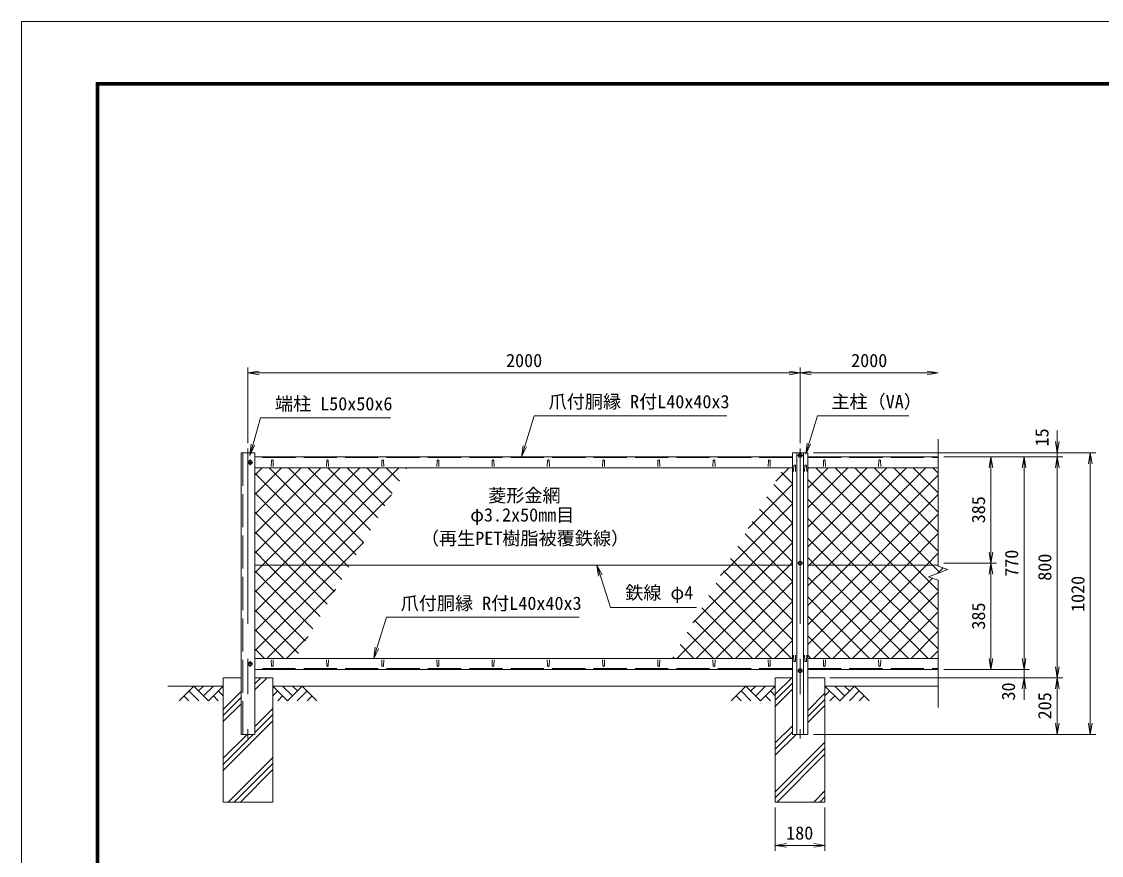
# Model space of a CAD drawing. Units: millimetres, scale not verified. Extents: x -4200 to 4200, y -2970 to 2970.
# Drawn here: x -4200 to -289, y -49 to 2970 of the extents above; entities that cross this region are included whole.
import ezdxf
from ezdxf.enums import TextEntityAlignment as Align

# ---------------------------------------------------------------- set-up
doc = ezdxf.new("R2010")
doc.units = ezdxf.units.MM
doc.header["$LTSCALE"] = 20
doc.linetypes.add('DASHED', pattern=[7.5, 6, -1.5])
doc.linetypes.add('USER1', pattern=[50.8, 31.75, -6.35, 6.35, -6.35])
for name, color, linetype, lineweight in [('0-0_D-STR1', 1, 'Continuous', 18), ('0-1_D-BMK', 2, 'USER1', 13), ('0-2_D-STR-DIM', 7, 'Continuous', 9), ('0-3_D-STR3', 3, 'Continuous', 13), ('0-4_D-BGD', 7, 'Continuous', 9), ('0-5_D-STR4', 7, 'Continuous', 9), ('0-6_D-DCR-HCH', 7, 'Continuous', 9), ('0-7_0', 7, 'Continuous', 9), ('0-9_D-STR2', 7, 'Continuous', 9), ('0-A_D-STR-TXT', 7, 'Continuous', 9), ('0-B_D-TTL', 7, 'Continuous', 9)]:
    doc.layers.add(name, color=color, linetype=linetype, lineweight=lineweight)
doc.styles.add('ＭＳ ゴシック', font='')
doc.styles.get('ＭＳ ゴシック').set_extended_font_data('MS Gothic')

# ---------------------------------------------------------------- blocks, each defined once
blk = doc.blocks.new('_Open')
at = {"layer": '0-7_0'}
blk.add_line((-20, 3.33), (0, 0), dxfattribs=at)
blk.add_lwpolyline([(-20, -3.33), (0, 0), (-20, 0)], dxfattribs=at)

msp = doc.modelspace()

# ---------------------------------------------------------------- linework, layer by layer
at = {"layer": '0-0_D-STR1'}
for p, q in [((-3404.97, 1408.92), (-3404.97, 388.92)), ((-3354.97, 1408.92), (-3404.97, 1408.92)), ((-3354.97, 388.92), (-3354.97, 1408.92)), ((-1407.97, 1408.92), (-1351.97, 1408.92)), ((-1407.97, 388.92), (-1407.97, 1408.92)), ((-1392.47, 388.92), (-1392.47, 1408.92)), ((-1367.47, 388.92), (-1367.47, 1408.92)), ((-1351.97, 388.92), (-1351.97, 1408.92)), ((-1407.97, 1393.92), (-3354.97, 1393.92)), ((-3294.97, 1380.79), (-3295.72, 1359.29)), ((-3288.97, 1380.79), (-3288.22, 1359.29)), ((-3094.97, 1380.79), (-3095.72, 1359.29)), ((-3088.97, 1380.79), (-3088.22, 1359.29)), ((-2894.97, 1380.79), (-2895.72, 1359.29)), ((-2888.97, 1380.79), (-2888.22, 1359.29)), ((-2694.97, 1380.79), (-2695.72, 1359.29)), ((-2688.97, 1380.79), (-2688.22, 1359.29)), ((-2494.97, 1380.79), (-2495.72, 1359.29)), ((-2488.97, 1380.79), (-2488.22, 1359.29)), ((-2294.97, 1380.79), (-2295.72, 1359.29)), ((-2288.97, 1380.79), (-2288.22, 1359.29)), ((-2094.97, 1380.79), (-2095.72, 1359.29)), ((-2088.97, 1380.79), (-2088.22, 1359.29)), ((-1894.97, 1380.79), (-1895.72, 1359.29)), ((-1888.97, 1380.79), (-1888.22, 1359.29)), ((-1694.97, 1380.79), (-1695.72, 1359.29)), ((-1688.97, 1380.79), (-1688.22, 1359.29)), ((-1494.97, 1380.79), (-1495.72, 1359.29)), ((-1488.97, 1380.79), (-1488.22, 1359.29)), ((-1351.97, 1393.92), (-879.97, 1393.92)), ((-1294.97, 1380.79), (-1295.72, 1359.29)), ((-1288.97, 1380.79), (-1288.22, 1359.29)), ((-1094.97, 1380.79), (-1095.72, 1359.29)), ((-1088.97, 1380.79), (-1088.22, 1359.29)), ((-3354.97, 1353.92), (-1407.97, 1353.92)), ((-1402.97, 1362.3), (-1403.72, 1340.8)), ((-1396.97, 1362.3), (-1396.22, 1340.8)), ((-1362.97, 1362.3), (-1363.72, 1340.8)), ((-1356.97, 1362.3), (-1356.22, 1340.8)), ((-879.97, 1353.92), (-1351.97, 1353.92)), ((-1402.97, 654.25), (-1403.72, 675.75)), ((-1396.97, 654.25), (-1396.22, 675.75)), ((-1362.97, 654.25), (-1363.72, 675.75)), ((-1356.97, 654.25), (-1356.22, 675.75)), ((-3354.97, 663.92), (-1407.97, 663.92)), ((-3294.97, 637.05), (-3295.72, 658.55)), ((-3288.97, 637.05), (-3288.22, 658.55)), ((-3094.97, 637.05), (-3095.72, 658.55)), ((-3088.97, 637.05), (-3088.22, 658.55)), ((-2894.97, 637.05), (-2895.72, 658.55)), ((-2888.97, 637.05), (-2888.22, 658.55)), ((-2694.97, 637.05), (-2695.72, 658.55)), ((-2688.97, 637.05), (-2688.22, 658.55)), ((-2494.97, 637.05), (-2495.72, 658.55)), ((-2488.97, 637.05), (-2488.22, 658.55)), ((-2294.97, 637.05), (-2295.72, 658.55)), ((-2288.97, 637.05), (-2288.22, 658.55)), ((-2094.97, 637.05), (-2095.72, 658.55)), ((-2088.97, 637.05), (-2088.22, 658.55)), ((-1894.97, 637.05), (-1895.72, 658.55)), ((-1888.97, 637.05), (-1888.22, 658.55)), ((-1694.97, 637.05), (-1695.72, 658.55)), ((-1688.97, 637.05), (-1688.22, 658.55)), ((-1494.97, 637.05), (-1495.72, 658.55)), ((-1488.97, 637.05), (-1488.22, 658.55)), ((-879.97, 663.92), (-1351.97, 663.92)), ((-1294.97, 637.05), (-1295.72, 658.55)), ((-1288.97, 637.05), (-1288.22, 658.55)), ((-1094.97, 637.05), (-1095.72, 658.55)), ((-1088.97, 637.05), (-1088.22, 658.55)), ((-1407.97, 623.92), (-3354.97, 623.92)), ((-1351.97, 623.92), (-879.97, 623.92)), ((-3404.97, 388.92), (-3354.97, 388.92)), ((-1407.97, 388.92), (-1351.97, 388.92))]:
    msp.add_line(p, q, dxfattribs=at)
at = {"layer": '0-0_D-STR1', "linetype": 'DASHED'}
for p, q in [((-3398.97, 1408.92), (-3398.97, 388.92)), ((-1407.97, 1390.92), (-3354.97, 1390.92)), ((-1351.97, 1390.92), (-879.97, 1390.92)), ((-1407.97, 626.92), (-3354.97, 626.92)), ((-1351.97, 626.92), (-879.97, 626.92))]:
    msp.add_line(p, q, dxfattribs=at)
at = {"layer": '0-0_D-STR1'}
for centre, start, end in [((-3291.97, 1379.54), 22.61986, 157.38014), ((-3091.97, 1379.54), 22.61986, 157.38014), ((-2891.97, 1379.54), 22.61986, 157.38014), ((-2691.97, 1379.54), 22.61986, 157.38014), ((-2491.97, 1379.54), 22.61986, 157.38014), ((-2291.97, 1379.54), 22.61986, 157.38014), ((-2091.97, 1379.54), 22.61986, 157.38014), ((-1891.97, 1379.54), 22.61986, 157.38014), ((-1691.97, 1379.54), 22.61986, 157.38014), ((-1491.97, 1379.54), 22.61986, 157.38014), ((-1291.97, 1379.54), 22.61986, 157.38014), ((-1091.97, 1379.54), 22.61986, 157.38014), ((-1399.97, 1361.05), 22.61986, 157.38014), ((-1359.97, 1361.05), 22.61986, 157.38014), ((-3291.97, 638.3), 202.61986, 337.38014), ((-3091.97, 638.3), 202.61986, 337.38014), ((-2891.97, 638.3), 202.61986, 337.38014), ((-2691.97, 638.3), 202.61986, 337.38014), ((-2491.97, 638.3), 202.61986, 337.38014), ((-2291.97, 638.3), 202.61986, 337.38014), ((-2091.97, 638.3), 202.61986, 337.38014), ((-1891.97, 638.3), 202.61986, 337.38014), ((-1691.97, 638.3), 202.61986, 337.38014), ((-1491.97, 638.3), 202.61986, 337.38014), ((-1399.97, 655.5), 202.61986, 337.38014), ((-1359.97, 655.5), 202.61986, 337.38014), ((-1291.97, 638.3), 202.61986, 337.38014), ((-1091.97, 638.3), 202.61986, 337.38014)]:
    msp.add_arc(centre, 3.25, start, end, dxfattribs=at)
at = {"layer": '0-1_D-BMK'}
for p, q in [((-3379.97, 1423.92), (-3379.97, 373.92)), ((-1379.97, 1423.92), (-1379.97, 373.92)), ((-3361.97, 1373.92), (-3381.97, 1373.92)), ((-3371.97, 1383.92), (-3371.97, 1363.92)), ((-1369.97, 1398.42), (-1389.97, 1398.42)), ((-1369.97, 1008.92), (-1389.97, 1008.92)), ((-3361.97, 643.92), (-3381.97, 643.92)), ((-3371.97, 653.92), (-3371.97, 633.92)), ((-1369.97, 619.42), (-1389.97, 619.42))]:
    msp.add_line(p, q, dxfattribs=at)
at = {"layer": '0-2_D-STR-DIM'}
for p, q in [((-3379.97, 1443.92), (-3379.97, 1717.7)), ((-3339.97, 1697.7), (-1419.97, 1697.7)), ((-1379.97, 1443.92), (-1379.97, 1717.7)), ((-1379.97, 1443.92), (-1379.97, 1717.7)), ((-1339.97, 1697.7), (-919.97, 1697.7)), ((-448.93, 1448.92), (-448.93, 1488.92)), ((-879.97, 1458.37), (-879.97, 998.14)), ((-1331.97, 1408.92), (-428.93, 1408.92)), ((-1331.97, 1408.92), (-308.93, 1408.92)), ((-448.93, 1393.92), (-448.93, 1408.92)), ((-859.97, 1393.92), (-668.93, 1393.92)), ((-859.97, 1393.92), (-548.93, 1393.92)), ((-859.97, 1393.92), (-428.93, 1393.92)), ((-859.97, 1393.92), (-428.93, 1393.92)), ((-688.93, 1048.92), (-688.93, 1353.92)), ((-568.93, 1353.92), (-568.93, 663.92)), ((-448.93, 1353.92), (-448.93, 633.92)), ((-448.93, 1353.92), (-448.93, 1313.92)), ((-328.93, 428.92), (-328.93, 1368.92)), ((-915.21, 959.67), (-844.74, 985.32)), ((-844.74, 985.32), (-879.97, 998.14)), ((-859.97, 1008.92), (-668.93, 1008.92)), ((-859.97, 1008.92), (-668.93, 1008.92)), ((-879.97, 946.84), (-915.21, 959.67)), ((-879.97, 946.84), (-879.97, 486.61)), ((-688.93, 663.92), (-688.93, 968.92)), ((-568.93, 663.92), (-568.93, 703.92)), ((-1272.2, 593.92), (-428.93, 593.92)), ((-1269.97, 593.92), (-548.93, 593.92)), ((-1269.97, 593.92), (-428.93, 593.92)), ((-859.97, 623.92), (-668.93, 623.92)), ((-859.97, 623.92), (-548.93, 623.92)), ((-859.97, 623.92), (-548.93, 623.92)), ((-568.93, 623.92), (-568.93, 593.92)), ((-568.93, 553.92), (-568.93, 513.92)), ((-448.93, 553.92), (-448.93, 428.92)), ((-1331.97, 388.92), (-428.93, 388.92)), ((-1331.97, 388.92), (-308.93, 388.92)), ((-1469.97, 123.92), (-1469.97, -33.4)), ((-1289.97, 123.92), (-1289.97, -33.4)), ((-1429.97, -13.4), (-1329.97, -13.4))]:
    msp.add_line(p, q, dxfattribs=at)
at = {"layer": '0-3_D-STR3'}
for p, q in [((-1379.97, 1405.92), (-1386.47, 1402.17)), ((-1386.47, 1402.17), (-1386.47, 1394.66)), ((-1386.47, 1394.66), (-1379.97, 1390.91)), ((-1373.47, 1402.17), (-1379.97, 1405.92)), ((-1379.97, 1390.91), (-1373.47, 1394.66)), ((-1373.47, 1394.66), (-1373.47, 1402.17)), ((-1407.97, 1002.17), (-3354.97, 1002.17)), ((-879.97, 1002.17), (-1351.97, 1002.17))]:
    msp.add_line(p, q, dxfattribs=at)
for points in [[(-3365.47, 1377.67), (-3371.97, 1381.42), (-3378.47, 1377.67), (-3378.47, 1370.16), (-3371.97, 1366.41), (-3365.47, 1370.16)], [(-1373.47, 1012.67), (-1379.97, 1016.42), (-1386.47, 1012.67), (-1386.47, 1005.16), (-1379.97, 1001.41), (-1373.47, 1005.16)], [(-3365.47, 647.67), (-3371.97, 651.42), (-3378.47, 647.67), (-3378.47, 640.16), (-3371.97, 636.41), (-3365.47, 640.16)], [(-1373.47, 615.66), (-1379.97, 611.91), (-1386.47, 615.66), (-1386.47, 623.17), (-1379.97, 626.92), (-1373.47, 623.17)]]:
    msp.add_lwpolyline(points, close=True, dxfattribs=at)
for centre in [(-3371.97, 1373.92), (-1379.97, 1398.42), (-1379.97, 1008.92), (-3371.97, 643.92), (-1379.97, 619.42)]:
    msp.add_circle(centre, 6.25, dxfattribs=at)
at = {"layer": '0-4_D-BGD'}
for p, q in [((-3469.97, 563.92), (-3669.97, 563.92)), ((-1469.97, 563.92), (-3289.97, 563.92)), ((-1289.97, 563.92), (-879.97, 563.92))]:
    msp.add_line(p, q, dxfattribs=at)
at = {"layer": '0-5_D-STR4'}
for p, q in [((-3469.97, 593.92), (-3469.97, 143.92)), ((-3404.97, 593.92), (-3469.97, 593.92)), ((-3289.97, 593.92), (-3354.97, 593.92)), ((-3289.97, 593.92), (-3289.97, 143.92)), ((-1469.97, 593.92), (-1469.97, 143.92)), ((-1407.97, 593.92), (-1469.97, 593.92)), ((-1289.97, 593.92), (-1351.97, 593.92)), ((-1289.97, 593.92), (-1289.97, 143.92)), ((-3289.97, 143.92), (-3469.97, 143.92)), ((-1289.97, 143.92), (-1469.97, 143.92))]:
    msp.add_line(p, q, dxfattribs=at)
at = {"layer": '0-6_D-DCR-HCH'}
for p, q in [((-3354.97, 549.9), (-3310.96, 593.92)), ((-3354.97, 572), (-3333.05, 593.92)), ((-1469.97, 534.55), (-1410.61, 593.92)), ((-3576.4, 563.92), (-3629.61, 510.71)), ((-3576.4, 563.92), (-3523.19, 510.71)), ((-3558.66, 546.18), (-3540.92, 563.92)), ((-3540.92, 528.44), (-3505.45, 563.92)), ((-3523.19, 510.71), (-3469.97, 563.92)), ((-3236.76, 510.71), (-3289.97, 563.92)), ((-3219.03, 528.44), (-3254.5, 563.92)), ((-3183.55, 563.92), (-3236.76, 510.71)), ((-3201.2, 546.09), (-3219.03, 563.92)), ((-3183.55, 563.92), (-3130.34, 510.71)), ((-1576.4, 563.92), (-1629.61, 510.71)), ((-1576.4, 563.92), (-1523.19, 510.71)), ((-1558.66, 546.18), (-1540.92, 563.92)), ((-1540.92, 528.44), (-1505.45, 563.92)), ((-1523.19, 510.71), (-1469.97, 563.92)), ((-1469.97, 512.45), (-1407.97, 574.45)), ((-1469.97, 490.36), (-1407.97, 552.36)), ((-1236.76, 510.71), (-1289.97, 563.92)), ((-1219.03, 528.44), (-1254.5, 563.92)), ((-1183.55, 563.92), (-1236.76, 510.71)), ((-1201.2, 546.09), (-1219.03, 563.92)), ((-1183.55, 563.92), (-1130.34, 510.71)), ((-3611.87, 528.44), (-3594.05, 510.71)), ((-3594.14, 546.18), (-3558.5, 510.71)), ((-3505.45, 528.44), (-3487.63, 510.71)), ((-3487.71, 546.18), (-3469.97, 528.52)), ((-3469.97, 479.09), (-3404.97, 544.09)), ((-3469.97, 457), (-3404.97, 522)), ((-3272.24, 546.18), (-3289.97, 528.52)), ((-3254.5, 528.44), (-3272.32, 510.71)), ((-3165.81, 546.18), (-3201.45, 510.71)), ((-3148.08, 528.44), (-3165.89, 510.71)), ((-1611.87, 528.44), (-1594.05, 510.71)), ((-1594.14, 546.18), (-1558.5, 510.71)), ((-1505.45, 528.44), (-1487.63, 510.71)), ((-1487.71, 546.18), (-1469.97, 528.52)), ((-1351.97, 475.77), (-1289.97, 537.77)), ((-1351.97, 453.68), (-1289.97, 515.68)), ((-1272.24, 546.18), (-1289.97, 528.52)), ((-1254.5, 528.44), (-1272.32, 510.71)), ((-1165.81, 546.18), (-1201.45, 510.71)), ((-1148.08, 528.44), (-1165.89, 510.71)), ((-3469.97, 434.9), (-3404.97, 499.9)), ((-3354.97, 417.32), (-3289.97, 482.32)), ((-1351.97, 431.58), (-1289.97, 493.58)), ((-3469.97, 258.12), (-3289.97, 438.12)), ((-3354.97, 395.22), (-3289.97, 460.22)), ((-1469.97, 357.77), (-1407.97, 419.77)), ((-1469.97, 335.68), (-1407.97, 397.68)), ((-3469.97, 280.22), (-3361.28, 388.92)), ((-3469.97, 302.32), (-3383.37, 388.92)), ((-1469.97, 313.58), (-1394.64, 388.92)), ((-1469.97, 181), (-1289.97, 361)), ((-1469.97, 158.9), (-1289.97, 338.9)), ((-1462.86, 143.92), (-1289.97, 316.8)), ((-3451.6, 143.92), (-3289.97, 305.54)), ((-3429.5, 143.92), (-3289.97, 283.44)), ((-3407.4, 143.92), (-3289.97, 261.35)), ((-1330.28, 143.92), (-1289.97, 184.22)), ((-1308.18, 143.92), (-1289.97, 162.12))]:
    msp.add_line(p, q, dxfattribs=at)
at = {"layer": '0-9_D-STR2'}
for p, q in [((-3354.97, 1327.72), (-3328.77, 1353.92)), ((-3354.97, 1257.01), (-3258.06, 1353.92)), ((-3354.97, 1186.3), (-3187.35, 1353.92)), ((-3354.97, 1115.58), (-3116.64, 1353.92)), ((-3354.97, 1044.87), (-3045.93, 1353.92)), ((-3022.42, 1002.17), (-3354.97, 1334.72)), ((-3326.97, 1002.17), (-2975.22, 1353.92)), ((-2988.27, 1038.73), (-3303.46, 1353.92)), ((-3256.26, 1002.17), (-2904.51, 1353.92)), ((-2962.14, 1083.31), (-3232.75, 1353.92)), ((-3185.55, 1002.17), (-2833.8, 1353.92)), ((-2936, 1127.88), (-3162.04, 1353.92)), ((-2909.86, 1172.45), (-3091.33, 1353.92)), ((-2883.72, 1217.02), (-3020.62, 1353.92)), ((-2857.59, 1261.6), (-2949.91, 1353.92)), ((-2831.45, 1306.17), (-2879.2, 1353.92)), ((-2805.31, 1350.74), (-2808.48, 1353.92)), ((-1467.62, 1305.89), (-1419.59, 1353.92)), ((-1407.97, 1296.91), (-1448.89, 1337.82)), ((-1351.97, 1350.82), (-1348.88, 1353.92)), ((-1351.97, 1280.11), (-1278.16, 1353.92)), ((-1351.97, 1209.4), (-1207.45, 1353.92)), ((-1351.97, 1138.69), (-1136.74, 1353.92)), ((-1351.97, 1067.97), (-1066.03, 1353.92)), ((-1347.07, 1002.17), (-995.32, 1353.92)), ((-1276.36, 1002.17), (-924.61, 1353.92)), ((-879.97, 1051.75), (-1182.14, 1353.92)), ((-879.97, 1122.46), (-1111.43, 1353.92)), ((-879.97, 1193.17), (-1040.72, 1353.92)), ((-879.97, 1263.88), (-970.01, 1353.92)), ((-879.97, 1334.6), (-899.3, 1353.92)), ((-1567.87, 1134.92), (-1407.97, 1294.82)), ((-1407.97, 1226.2), (-1475.03, 1293.25)), ((-1042.52, 1002.17), (-1351.97, 1311.62)), ((-1205.65, 1002.17), (-879.97, 1327.84)), ((-3093.13, 1002.17), (-3354.97, 1264.01)), ((-3114.84, 1002.17), (-2860.68, 1256.33)), ((-1134.94, 1002.17), (-879.97, 1257.13)), ((-1629.91, 1002.17), (-1407.97, 1224.11)), ((-1407.97, 1155.49), (-1501.16, 1248.68)), ((-1113.23, 1002.17), (-1351.97, 1240.91)), ((-3163.84, 1002.17), (-3354.97, 1193.3)), ((-1407.97, 1084.78), (-1527.3, 1204.1)), ((-1064.23, 1002.17), (-879.97, 1186.42)), ((-1559.2, 1002.17), (-1407.97, 1153.4)), ((-1407.97, 1014.07), (-1553.44, 1159.53)), ((-1183.94, 1002.17), (-1351.97, 1170.2)), ((-3234.55, 1002.17), (-3354.97, 1122.59)), ((-1466.78, 1002.17), (-1579.58, 1114.96)), ((-1254.65, 1002.17), (-1351.97, 1099.49)), ((-993.52, 1002.17), (-879.97, 1115.71)), ((-3044.13, 1002.17), (-2960.93, 1085.37)), ((-1537.5, 1002.17), (-1605.71, 1070.39)), ((-1488.49, 1002.17), (-1407.97, 1082.69)), ((-3305.26, 1002.17), (-3354.97, 1051.88)), ((-1608.21, 1002.17), (-1631.85, 1025.81)), ((-1325.36, 1002.17), (-1351.97, 1028.78)), ((-922.81, 1002.17), (-879.97, 1045)), ((-3354.97, 974.16), (-3326.97, 1002.17)), ((-3354.97, 903.45), (-3256.26, 1002.17)), ((-3354.97, 832.74), (-3185.55, 1002.17)), ((-3354.97, 762.03), (-3114.84, 1002.17)), ((-3354.97, 691.32), (-3044.13, 1002.17)), ((-3145.1, 771.29), (-3354.97, 981.17)), ((-3118.96, 815.87), (-3305.26, 1002.17)), ((-3092.82, 860.44), (-3234.55, 1002.17)), ((-3066.69, 905.01), (-3163.84, 1002.17)), ((-3040.55, 949.59), (-3093.13, 1002.17)), ((-3014.41, 994.16), (-3022.42, 1002.17)), ((-1826.74, 663.92), (-1488.49, 1002.17)), ((-1768.37, 793), (-1559.2, 1002.17)), ((-1756.03, 663.92), (-1417.78, 1002.17)), ((-1668.12, 963.96), (-1629.91, 1002.17)), ((-1407.97, 731.22), (-1657.99, 981.24)), ((-1407.97, 801.94), (-1608.21, 1002.17)), ((-1407.97, 872.65), (-1537.5, 1002.17)), ((-1407.97, 943.36), (-1466.78, 1002.17)), ((-1417.78, 1002.17), (-1407.97, 1011.97)), ((-1351.97, 997.26), (-1347.07, 1002.17)), ((-1351.97, 926.55), (-1276.36, 1002.17)), ((-1351.97, 855.84), (-1205.65, 1002.17)), ((-1351.97, 785.13), (-1134.94, 1002.17)), ((-1351.97, 714.42), (-1064.23, 1002.17)), ((-1331.77, 663.92), (-993.52, 1002.17)), ((-987.11, 663.92), (-1325.36, 1002.17)), ((-1261.06, 663.92), (-922.81, 1002.17)), ((-916.4, 663.92), (-1254.65, 1002.17)), ((-879.97, 698.2), (-1183.94, 1002.17)), ((-879.97, 768.91), (-1113.23, 1002.17)), ((-879.97, 839.62), (-1042.52, 1002.17)), ((-882.8, 971.46), (-862.49, 991.78)), ((-1685.32, 663.92), (-1407.97, 941.26)), ((-1057.82, 663.92), (-1351.97, 958.07)), ((-1190.35, 663.92), (-900.1, 954.16)), ((-3171.24, 726.72), (-3354.97, 910.46)), ((-3311.67, 663.92), (-3061.18, 914.41)), ((-1411.38, 663.92), (-1684.13, 936.67)), ((-1119.64, 663.92), (-879.97, 903.58)), ((-1482.09, 663.92), (-1710.26, 892.09)), ((-1614.61, 663.92), (-1407.97, 870.55)), ((-1128.53, 663.92), (-1351.97, 887.36)), ((-3197.37, 682.15), (-3354.97, 839.75)), ((-1552.8, 663.92), (-1736.4, 847.52)), ((-1048.93, 663.92), (-879.97, 832.87)), ((-1623.51, 663.92), (-1762.54, 802.95)), ((-1543.9, 663.92), (-1407.97, 799.84)), ((-1199.25, 663.92), (-1351.97, 816.65)), ((-3249.86, 663.92), (-3354.97, 769.04)), ((-3240.96, 663.92), (-3161.43, 743.44)), ((-1694.22, 663.92), (-1788.68, 758.37)), ((-1269.96, 663.92), (-1351.97, 745.94)), ((-978.21, 663.92), (-879.97, 762.16)), ((-1764.93, 663.92), (-1814.81, 713.8)), ((-1473.19, 663.92), (-1407.97, 729.13)), ((-3320.57, 663.92), (-3354.97, 698.33)), ((-1835.64, 663.92), (-1840.95, 669.23)), ((-1340.67, 663.92), (-1351.97, 675.22)), ((-907.5, 663.92), (-879.97, 691.45))]:
    msp.add_line(p, q, dxfattribs=at)
for points in [[(-879.97, 910.33), (-971.81, 1002.17), (-1323.56, 1353.92)], [(-873.71, 974.77), (-901.1, 1002.17), (-1252.85, 1353.92)]]:
    msp.add_lwpolyline(points, dxfattribs=at)
at = {"layer": '0-A_D-STR-TXT'}
for points in [[(-2863.62, 1535.21), (-3334.6, 1535.21), (-3372.68, 1400.94)], [(-1645.07, 1542.79), (-2342.95, 1542.79), (-2388.31, 1395.83)], [(-986.26, 1542.8), (-1317.64, 1542.8), (-1359.33, 1405.13)], [(-1755.92, 848.54), (-2067.25, 848.54), (-2115.34, 1000.26)], [(-2180.85, 812.79), (-2878.73, 812.79), (-2924.09, 665.83)]]:
    msp.add_lwpolyline(points, dxfattribs=at)
at = {"layer": '0-B_D-TTL', "color": 2, "lineweight": 18}
msp.add_lwpolyline([(-4200, 2970), (4200, 2970), (4200, -2970), (-4200, -2970)], close=True, dxfattribs=at)
at = {"layer": '0-B_D-TTL'}
for points in [[(-3930, 2750), (3930, 2750), (3930, -2750), (-3930, -2750)], [(-3927.5, 2747.5), (3927.5, 2747.5), (3927.5, -2747.5), (-3927.5, -2747.5)], [(-3925, 2745), (3925, 2745), (3925, -2745), (-3925, -2745)], [(-3922.5, 2742.5), (3922.5, 2742.5), (3922.5, -2742.5), (-3922.5, -2742.5)], [(-3920, 2740), (3920, 2740), (3920, -2740), (-3920, -2740)]]:
    msp.add_lwpolyline(points, close=True, dxfattribs=at)

# ---------------------------------------------------------------- block references
at = {"layer": '0-2_D-STR-DIM', "xscale": 2, "yscale": 2}
for p, rotation in [((-3379.97, 1697.7), 180), ((-1379.97, 1697.7), 180), ((-448.93, 1408.92), 270), ((-328.93, 1408.92), 90), ((-688.93, 1393.92), 90), ((-568.93, 1393.92), 90), ((-448.93, 1393.92), 90), ((-448.93, 1393.92), 90), ((-688.93, 1008.92), 270), ((-688.93, 1008.92), 90), ((-688.93, 623.92), 270), ((-568.93, 623.92), 270), ((-568.93, 623.92), 270), ((-448.93, 593.92), 270), ((-568.93, 593.92), 90), ((-448.93, 593.92), 90), ((-448.93, 388.92), 270), ((-328.93, 388.92), 270), ((-1469.97, -13.4), 180)]:
    msp.add_blockref('_Open', p, dxfattribs=dict(at, rotation=rotation))
for p in [(-1379.97, 1697.7), (-879.97, 1697.7), (-1289.97, -13.4)]:
    msp.add_blockref('_Open', p, dxfattribs=at)
at = {"layer": '0-A_D-STR-TXT', "xscale": 2, "yscale": 2}
for p, rotation in [((-3373.23, 1399.01), 254.16392), ((-2388.9, 1393.92), 252.84683), ((-1359.91, 1403.22), 253.14944), ((-2115.95, 1002.17), 107.58773), ((-2924.68, 663.92), 252.84683)]:
    msp.add_blockref('_Open', p, dxfattribs=dict(at, rotation=rotation))

# ---------------------------------------------------------------- texts
at = {"layer": '0-2_D-STR-DIM', "style": 'ＭＳ ゴシック'}
for s, p in [('2000', (-2445.22, 1704.45)), ('2000', (-1195.22, 1704.45)), ('180', (-1430.62, -6.65))]:
    msp.add_text(s, height=48.09, dxfattribs=at).set_placement(p, align=Align.BOTTOM_LEFT)
for s, p in [('15', (-465.87, 1431.75)), ('385', (-695.68, 1153.19)), ('770', (-575.68, 959.42)), ('800', (-455.68, 945.04)), ('1020', (-335.68, 832.02)), ('385', (-695.68, 768.19)), ('30', (-587.19, 511.5)), ('205', (-455.68, 443.07))]:
    msp.add_text(s, height=48.09, rotation=90, dxfattribs=at).set_placement(p, align=Align.BOTTOM_LEFT)
at = {"layer": '0-A_D-STR-TXT', "style": 'ＭＳ ゴシック'}
for s, p in [('端柱 L50x50x6', (-3282.4, 1547.79)), ('爪付胴縁 R付L40x40x3', (-2291.01, 1555.37)), ('主柱（VA）', (-1266.72, 1555.38)), ('菱形金網', (-2509.92, 1215.72)), ('φ3.2x50mm目', (-2574.9, 1145.28)), ('（再生PET樹脂被覆鉄線）', (-2753.58, 1060.3)), ('鉄線 φ4', (-2013.53, 863.41)), ('爪付胴縁 R付L40x40x3', (-2826.79, 825.37))]:
    msp.add_text(s, height=48.09, dxfattribs=at).set_placement(p, align=Align.BOTTOM_LEFT)

doc.saveas('drawing.dxf')
